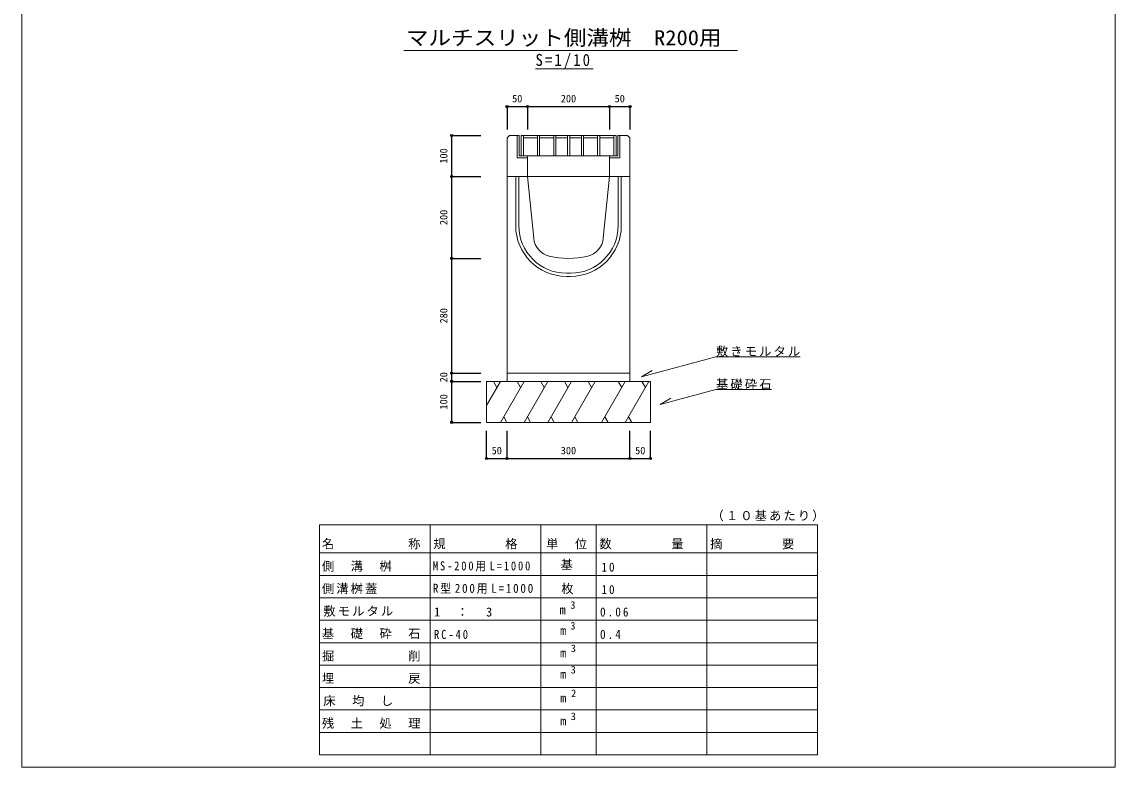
# Model space of a CAD drawing. Units: millimetres at full size, sheet at 1:10. Extents: x -1405 to 1262, y -1827 to 1839.
# Drawn here: x -1405 to 1262, y -1827 to -9 of the extents above; entities that cross this region are included whole.
import ezdxf
from ezdxf.enums import TextEntityAlignment as Align

# ---------------------------------------------------------------- set-up
doc = ezdxf.new("R2010")
doc.units = ezdxf.units.MM
doc.header["$LTSCALE"] = 10
doc.header["$PDMODE"] = 32
doc.header["$PDSIZE"] = 5
doc.linetypes.add('DASHED1', pattern=[1.8, 1.2, -0.6])
doc.layers.add('0-0_通り芯', color=7, linetype='Continuous', lineweight=18)
doc.layers.add('0-1_躯体', color=4, linetype='Continuous')
doc.styles.add('ＭＳ ゴシック', font='')
doc.styles.get('ＭＳ ゴシック').set_extended_font_data('MS Gothic')

msp = doc.modelspace()

# ---------------------------------------------------------------- linework, layer by layer
at = {"layer": '0-0_通り芯', "color": 2}
for p, q in [((-1405.07, 1839.23), (-1405.07, -1827.44)), ((-196.73, -286.17), (-196.73, -340.67)), ((-192.23, -286.17), (-192.23, -336.17)), ((-186.86, -286.17), (-186.86, -336.17)), ((-186.86, -286.17), (44.14, -286.17)), ((-181.86, -286.17), (-181.86, -336.17)), ((-181.86, -292.17), (-147.11, -292.17)), ((-147.11, -286.17), (-147.11, -336.17)), ((-142.11, -286.17), (-142.11, -336.17)), ((-142.11, -292.17), (-107.36, -292.17)), ((-107.36, -286.17), (-107.36, -336.17)), ((-102.36, -286.17), (-102.36, -336.17)), ((-102.36, -292.17), (-73.86, -292.17)), ((-73.86, -286.17), (-73.86, -336.17)), ((-68.86, -286.17), (-68.86, -336.17)), ((-68.86, -292.17), (-40.36, -292.17)), ((-40.36, -286.17), (-40.36, -336.17)), ((-35.36, -286.17), (-35.36, -336.17)), ((-35.36, -292.17), (-0.61, -292.17)), ((-0.61, -286.17), (-0.61, -336.17)), ((4.39, -286.17), (4.39, -336.17)), ((4.39, -292.17), (39.14, -292.17)), ((39.14, -286.17), (39.14, -336.17)), ((44.14, -286.17), (44.14, -336.17)), ((48.77, -286.17), (48.77, -336.17)), ((53.27, -286.17), (53.27, -340.67)), ((-171.73, -340.67), (-196.73, -340.67)), ((-192.23, -336.17), (48.77, -336.17)), ((-171.73, -336.17), (-171.73, -342.17)), ((-171.73, -340.67), (-171.73, -386.17)), ((28.27, -336.17), (28.27, -342.17)), ((28.27, -340.67), (53.27, -340.67)), ((28.27, -340.67), (28.27, -386.17)), ((-1405.07, -1827.44), (1261.6, -1827.44))]:
    msp.add_line(p, q, dxfattribs=at)
at = {"layer": '0-0_通り芯'}
for p, q in [((-473.56, -79.11), (340.43, -79.11)), ((-152.17, -123.83), (-11.21, -123.83)), ((288.04, -826.39), (493.04, -826.39)), ((-221.73, -866.17), (-221.73, -886.17)), ((78.27, -866.17), (78.27, -886.17)), ((-271.73, -886.17), (128.27, -886.17)), ((-271.73, -886.17), (-271.73, -986.17)), ((-237.68, -886.17), (-271.73, -945.14)), ((-254.99, -886.17), (-246.34, -901.15)), ((-179.95, -886.17), (-237.68, -986.17)), ((-197.25, -886.17), (-188.6, -901.15)), ((-122.21, -886.17), (-179.95, -986.17)), ((-139.52, -886.17), (-130.87, -901.15)), ((-64.48, -886.17), (-122.21, -986.17)), ((-81.78, -886.17), (-73.13, -901.15)), ((-6.74, -886.17), (-64.48, -986.17)), ((-24.05, -886.17), (-15.4, -901.15)), ((66.83, -886.17), (9.1, -986.17)), ((49.53, -886.17), (58.18, -901.15)), ((124.57, -886.17), (66.83, -986.17)), ((107.26, -886.17), (115.91, -901.15)), ((128.27, -886.17), (128.27, -986.17)), ((288.04, -906.19), (423.04, -906.19)), ((-271.73, -986.17), (128.27, -986.17)), ((-229.76, -972.45), (-221.84, -986.17)), ((-172.03, -972.45), (-164.11, -986.17)), ((-114.29, -972.45), (-106.37, -986.17)), ((-56.56, -972.45), (-48.64, -986.17)), ((17.02, -972.45), (24.94, -986.17)), ((74.75, -972.45), (82.67, -986.17)), ((-679.23, -1236.56), (535.77, -1236.56)), ((-679.23, -1236.56), (-679.23, -1359.68)), ((-409.23, -1236.56), (-409.23, -1359.68)), ((-139.23, -1236.56), (-139.23, -1359.68)), ((-4.23, -1236.56), (-4.23, -1359.68)), ((265.77, -1236.56), (265.77, -1359.68)), ((535.77, -1236.56), (535.77, -1359.68)), ((-679.23, -1304.96), (535.77, -1304.96)), ((-679.23, -1359.68), (535.77, -1359.68)), ((-679.23, -1359.68), (-679.23, -1797.44)), ((-409.23, -1359.68), (-409.23, -1797.44)), ((-139.23, -1359.68), (-139.23, -1797.44)), ((-4.23, -1359.68), (-4.23, -1797.44)), ((265.77, -1359.68), (265.77, -1797.44)), ((535.77, -1359.68), (535.77, -1797.44)), ((-679.23, -1414.4), (535.77, -1414.4)), ((-679.23, -1469.12), (535.77, -1469.12)), ((-679.23, -1523.84), (535.77, -1523.84)), ((-679.23, -1578.56), (535.77, -1578.56)), ((-679.23, -1633.28), (535.77, -1633.28)), ((-679.23, -1688), (535.77, -1688)), ((-679.23, -1742.72), (535.77, -1742.72)), ((-679.23, -1797.44), (535.77, -1797.44)), ((-593.73, -1797.44), (315.27, -1797.44))]:
    msp.add_line(p, q, dxfattribs=at)
at = {"layer": '0-0_通り芯', "color": 3}
for p, q in [((-215.73, -286.17), (-221.73, -292.17)), ((-215.73, -286.17), (-192.23, -286.17)), ((-221.73, -386.17), (-171.73, -386.17)), ((-208.62, -386.17), (65.16, -386.17)), ((-200.53, -386.17), (-200.53, -506.17)), ((-192.93, -386.17), (-192.93, -506.17)), ((-171.73, -386.17), (-156.65, -536.97)), ((28.27, -386.17), (13.19, -536.97)), ((28.27, -386.17), (78.27, -386.17)), ((49.47, -386.17), (49.47, -506.17)), ((57.07, -386.17), (57.07, -506.17)), ((65.16, -386.17), (78.27, -386.17)), ((78.27, -386.17), (78.27, -866.17)), ((-76.73, -622.37), (-66.73, -622.37)), ((-76.73, -629.97), (-66.73, -629.97)), ((-221.73, -866.17), (78.27, -866.17))]:
    msp.add_line(p, q, dxfattribs=at)
at = {"layer": '0-0_通り芯', "color": 3, "linetype": 'DASHED1'}
for p, q in [((-171.73, -340.67), (-171.73, -386.17)), ((28.27, -340.67), (28.27, -386.17))]:
    msp.add_line(p, q, dxfattribs=at)
at = {"layer": '0-0_通り芯', "color": 2}
msp.add_lwpolyline([(1261.6, -1827.44), (1261.6, 1839.23), (1261.6, -1827.44)], dxfattribs=at)
at = {"layer": '0-0_通り芯', "color": 3}
for points in [[(-221.73, -292.17), (-221.73, -386.17), (-208.62, -386.17)], [(48.77, -286.17), (72.27, -286.17), (78.27, -292.17), (78.27, -386.17)], [(-221.73, -386.17), (-221.73, -866.17), (78.27, -866.17)]]:
    msp.add_lwpolyline(points, dxfattribs=at)
at = {"layer": '0-0_通り芯'}
for points in [[(288.04, -826.39), (106.53, -875.02), (132.51, -860.02)], [(288.04, -906.19), (152.16, -942.6), (178.14, -927.6)]]:
    msp.add_lwpolyline(points, dxfattribs=at)
at = {"layer": '0-0_通り芯', "color": 3}
for centre, radius, start, end in [((-76.73, -506.17), 123.8, 180, 270), ((-76.73, -506.17), 116.2, 180, 270), ((-66.73, -506.17), 116.2, 270, 0), ((-66.73, -506.17), 123.8, 270, 0), ((-106.9, -531.99), 50, 185.71, 256.44), ((-36.56, -531.99), 50, 283.56, 354.29), ((-71.73, -386.17), 200, 256.44, 283.56)]:
    msp.add_arc(centre, radius, start, end, dxfattribs=at)
at = {"layer": '0-1_躯体', "color": 7}
for p, q in [((-221.73, -215.89), (-171.73, -215.89)), ((-171.73, -215.89), (28.27, -215.89)), ((28.27, -215.89), (78.27, -215.89)), ((-356.59, -386.17), (-356.59, -286.17)), ((-356.59, -586.17), (-356.59, -386.17)), ((-356.59, -866.17), (-356.59, -586.17)), ((-356.59, -886.17), (-356.59, -866.17)), ((-356.59, -986.17), (-356.59, -886.17)), ((-271.73, -1074.56), (-221.73, -1074.56)), ((-221.73, -1074.56), (78.27, -1074.56)), ((78.27, -1074.56), (128.27, -1074.56))]:
    msp.add_line(p, q, dxfattribs=at)
at = {"layer": '0-1_躯体'}
for p, q in [((-221.73, -215.89), (-221.73, -271.29)), ((-171.73, -215.89), (-171.73, -271.29)), ((28.27, -215.89), (28.27, -271.29)), ((78.27, -215.89), (78.27, -271.29)), ((-356.59, -286.17), (-285.71, -286.17)), ((-356.59, -386.17), (-285.71, -386.17)), ((-356.59, -386.17), (-285.71, -386.17)), ((-356.59, -586.17), (-285.71, -586.17)), ((-356.59, -866.17), (-285.71, -866.17)), ((-356.59, -886.17), (-285.71, -886.17)), ((-356.59, -986.17), (-285.71, -986.17)), ((-271.73, -1074.56), (-271.73, -1006.89)), ((-221.73, -1074.56), (-221.73, -1006.89)), ((78.27, -1074.56), (78.27, -1006.89)), ((128.27, -1074.56), (128.27, -1006.89))]:
    msp.add_line(p, q, dxfattribs=at)
for p in [(-221.73, -215.89), (-171.73, -215.89), (28.27, -215.89), (78.27, -215.89), (-356.59, -286.17), (-356.59, -386.17), (-356.59, -586.17), (-356.59, -866.17), (-356.59, -886.17), (-356.59, -986.17), (-271.73, -1074.56), (-221.73, -1074.56), (78.27, -1074.56), (128.27, -1074.56)]:
    msp.add_point(p, dxfattribs=at)

# ---------------------------------------------------------------- texts
at = {"layer": '0-0_通り芯', "color": 3, "style": 'ＭＳ ゴシック', "width": 1.1}
msp.add_text('マルチスリット側溝桝\u3000R200用', height=36.66, dxfattribs=at).set_placement((-468.16, -77.08), align=Align.BOTTOM_LEFT)
at = {"layer": '0-0_通り芯', "style": 'ＭＳ ゴシック'}
for s, p in [('基', (-91.06, -1350.67)), ('m', (-93.31, -1460.86)), ('m', (-92.41, -1511.48)), ('m', (-92.41, -1566.2)), ('m', (-92.41, -1618.18)), ('m', (-92.32, -1676.32)), ('m', (-92.14, -1732.41))]:
    msp.add_text(s, height=21.99, dxfattribs=at).set_placement(p, align=Align.BOTTOM_LEFT)
at = {"layer": '0-0_通り芯', "color": 4, "style": 'ＭＳ ゴシック'}
for s, p in [('3', (-67.21, -1446.5)), ('3', (-67.21, -1497.11)), ('3', (-66.04, -1552.18)), ('3', (-66.31, -1604.43)), ('2', (-65.41, -1661.96)), ('3', (-66.31, -1718.05))]:
    msp.add_text(s, height=18.33, dxfattribs=at).set_placement(p, align=Align.BOTTOM_LEFT)
at = {"layer": '0-0_通り芯', "attachment_point": 7, "style": 'ＭＳ ゴシック'}
for s, insert, char_height in [('\\T1.28;\\W0.9;S=1/10', (-152.17, -123.83), 29.33), ('\\T1.17;敷きモルタル', (288.04, -826.39), 21.99), ('\\T1.17;基礎砕石', (288.04, -906.19), 21.99), ('\\T1.17;（１０基あたり）', (277.02, -1227.62), 21.99), ('\\T1.17;名\u3000\u3000\u3000\u3000\u3000称', (-673.23, -1296.02), 21.99), ('\\T1.17;規\u3000\u3000\u3000\u3000格', (-401.48, -1296.02), 21.99), ('\\T1.17;単\u3000位', (-126.23, -1296.02), 21.99), ('\\T1.17;数\u3000\u3000\u3000\u3000量', (3.52, -1296.02), 21.99), ('\\T1.17;摘\u3000\u3000\u3000\u3000要', (273.52, -1296.02), 21.99), ('\\T1.17;側\u3000溝\u3000桝', (-673.23, -1350.74), 21.99), ('\\T1.36;\\W0.85;MS-200用L=1000', (-402.48, -1349.95), 21.99), ('\\T1.36;\\W0.9;10', (8.77, -1350.74), 21.99), ('\\T1.17;側溝桝蓋', (-673.23, -1405.46), 21.99), ('\\T1.32;\\W0.9;R型200用L=1000', (-402.48, -1404.67), 21.99), ('\\T1.17;\u3000枚', (-124.48, -1405.46), 21.99), ('\\T1.36;\\W0.9;10', (8.77, -1405.46), 21.99), ('\\T1.17;敷モルタル', (-669.73, -1460.18), 21.99), ('\\T1.21;1\u3000：\u30003', (-399.73, -1460.18), 21.99), ('\\T1.38;\\W0.9;0.06', (5.27, -1460.18), 21.99), ('\\T1.17;基\u3000礎\u3000砕\u3000石', (-673.23, -1514.9), 21.99), ('\\T1.38;\\W0.85;RC-40', (-399.73, -1514.9), 21.99), ('\\T1.38;\\W0.9;0.4', (5.27, -1514.9), 21.99), ('\\T1.17;掘\u3000\u3000\u3000\u3000\u3000削', (-673.23, -1569.62), 21.99), ('\\T1.17;埋\u3000\u3000\u3000\u3000\u3000戻', (-673.23, -1624.34), 21.99), ('\\T1.17;床\u3000均\u3000し', (-669.73, -1679.06), 21.99), ('\\T1.17;残\u3000土\u3000処\u3000理', (-673.23, -1733.78), 21.99)]:
    msp.add_mtext(s, dxfattribs=dict(at, insert=insert, char_height=char_height))
at = {"layer": '0-1_躯体', "style": 'ＭＳ ゴシック'}
for s, p in [('50', (-209.23, -210.89)), ('200', (-90.48, -210.89)), ('50', (40.77, -210.89)), ('50', (-259.23, -1069.56)), ('300', (-90.48, -1069.56)), ('50', (90.77, -1069.56))]:
    msp.add_text(s, height=18.33, dxfattribs=at).set_placement(p, align=Align.BOTTOM_LEFT)
for s, p in [('100', (-361.59, -354.92)), ('200', (-361.59, -504.92)), ('280', (-361.59, -744.92)), ('20', (-361.59, -888.67)), ('100', (-361.59, -954.92))]:
    msp.add_text(s, height=18.33, rotation=90, dxfattribs=at).set_placement(p, align=Align.BOTTOM_LEFT)

doc.saveas('drawing.dxf')
